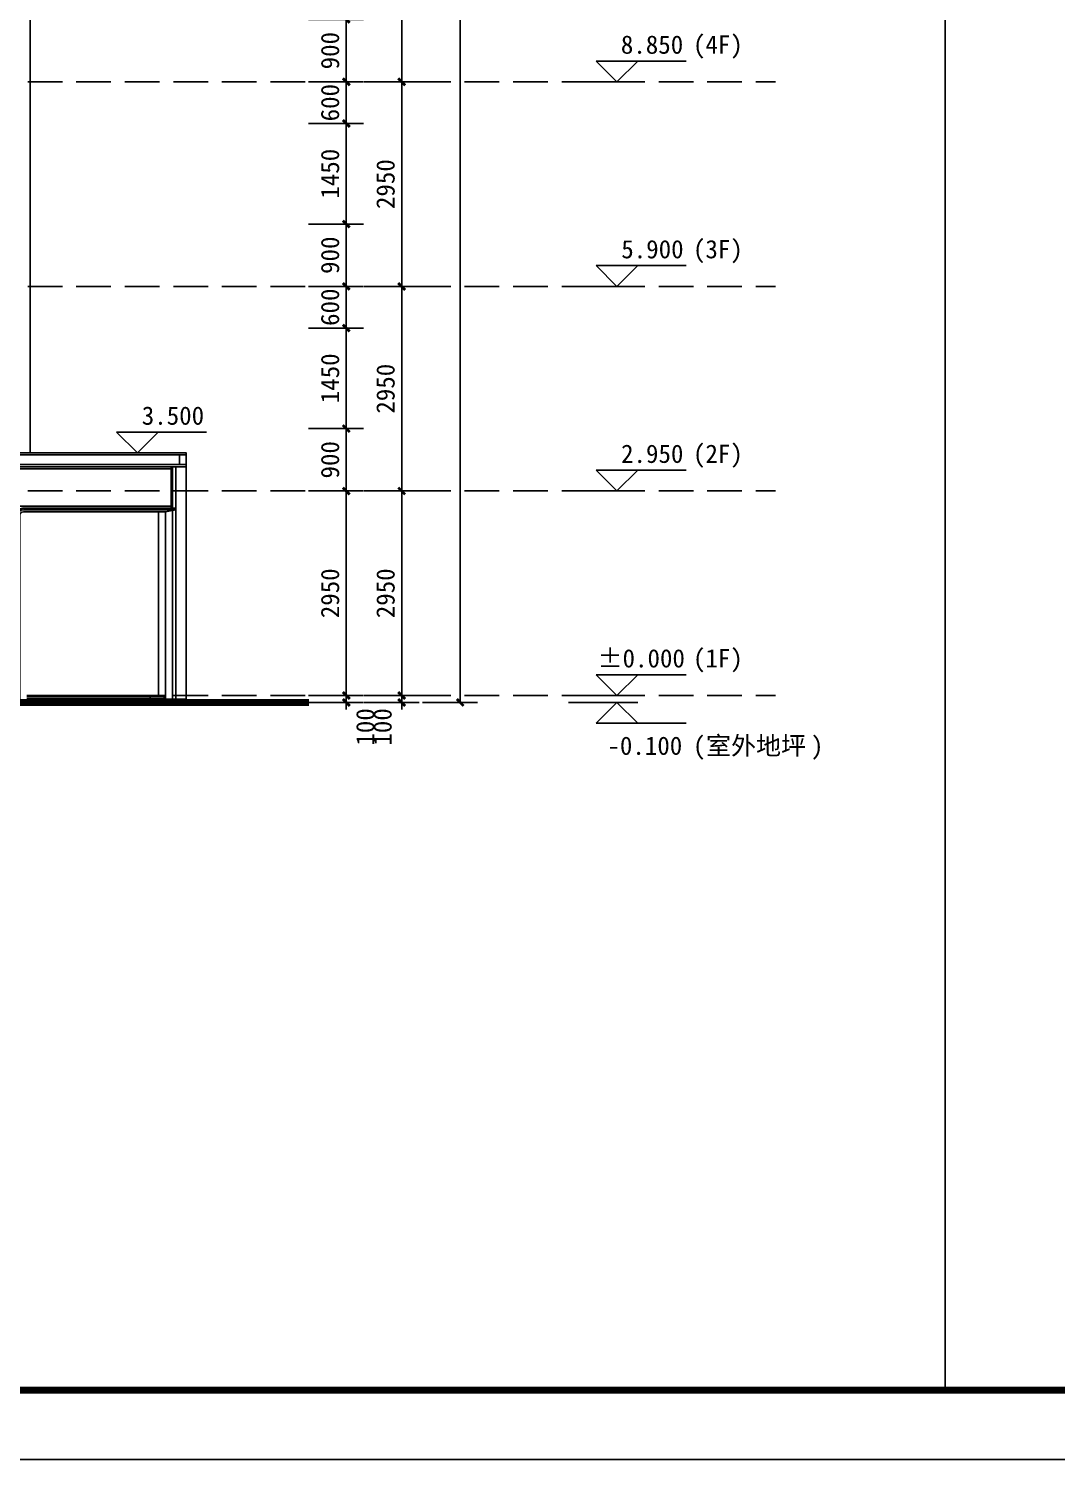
# Model space of a CAD drawing. Extents: x 646072 to 1012572, y -46617 to 16093.
# Drawn here: x 860642 to 875464, y -46567 to -25934 of the extents above; entities that cross this region are included whole.
import ezdxf

# ---------------------------------------------------------------- set-up
doc = ezdxf.new("R2010")
doc.units = 0
doc.header["$LTSCALE"] = 1000
doc.header["$MEASUREMENT"] = 0
for name, pattern in [('3#楼-HZS$0$3#楼-HZS$0$__DASH', [0.35, 0.25, -0.1]), ('3#楼-HZS$0$DOTE', [2.42, 2, -0.2, 0.02, -0.2]), ('DASH', [0.35, 0.25, -0.1])]:
    doc.linetypes.add(name, pattern=pattern)
doc.layers.get('Defpoints').update_dxf_attribs({"color": 4, "linetype": 'DASH'})
for name, color, linetype in [('3#楼-HZS$0$3#楼-HZS$0$DIM_ELEV', 3, 'Continuous'), ('3#楼-HZS$0$3#楼-HZS$0$DOTE', 1, '3#楼-HZS$0$DOTE'), ('3#楼-HZS$0$3#楼-HZS$0$PUB_DIM', 3, 'Continuous'), ('3#楼-HZS$0$3#楼-HZS$0$PUB_TEXT', 7, 'Continuous'), ('A1-无手签$0$A-ANNO-TTLB', 7, 'Continuous')]:
    doc.layers.add(name, color=color, linetype=linetype)
doc.styles.add('3#楼-HZS$0$3#楼-HZS$0$_TCH_DIM', font='')
doc.styles.add('3#楼-HZS$0$3#楼-HZS$0$_TCH_DIM_T3', font='')
doc.styles.get('3#楼-HZS$0$3#楼-HZS$0$_TCH_DIM').set_extended_font_data('SimSun')
doc.styles.get('3#楼-HZS$0$3#楼-HZS$0$_TCH_DIM_T3').set_extended_font_data('SimSun')
doc.dimstyles.new('3#楼-HZS$0$3#楼-HZS$0$_TCH_ARCH&&100', dxfattribs={"dimtxt": 264.345992, "dimasz": 100, "dimexe": 250, "dimexo": 300, "dimgap": 100, "dimtad": 1, "dimdec": 0, "dimzin": 0, "dimdsep": 46, "dimtxsty": '3#楼-HZS$0$3#楼-HZS$0$_TCH_DIM_T3', "dimblk": '3#楼-HZS$0$3#楼-HZS$0$_ArchTick', "dimcen": 0.09, "dimclrt": 7, "dimazin": 2, "dimtfac": 1, "dimtdec": 0, "dimtix": 1, "dimtmove": 2, "dimatfit": 3, "dimfxl": 100, "dimtolj": 1, "dimtzin": 0, "dimarcsym": 0})

# ---------------------------------------------------------------- blocks, each defined once
blk = doc.blocks.new('3#楼-HZS$0$3#楼-HZS$0$0f48g+kj9g7h+l40')
at = {"color": 250}
for p, q in [((859702, -34403, 0), (862302, -34403)), ((859702, -34433, 0), (862302, -34433)), ((862202, -34573), (862202, -34433)), ((862302, -34433), (862302, -34403)), ((859702, -34573, 0), (862302, -34573)), ((862302, -34603), (859702, -34603, 0)), ((862082, -34633), (859901, -34633, 0)), ((862082, -35203), (862082, -34603)), ((862102, -37953), (862102, -34603)), ((862152, -37953), (862152, -34603)), ((862302, -37953), (862302, -34573)), ((862082, -35173), (859801, -35173, 0)), ((859853, -35286, 0), (859855, -35277, 0)), ((859855, -35277, 0), (859858, -35269, 0)), ((859858, -35269, 0), (859861, -35261, 0)), ((859861, -35261, 0), (859865, -35253, 0)), ((859865, -35253, 0), (859870, -35246, 0)), ((859870, -35246, 0), (859875, -35239, 0)), ((859875, -35239, 0), (859881, -35232, 0)), ((859881, -35232, 0), (859888, -35226, 0)), ((859888, -35226, 0), (859895, -35221, 0)), ((859895, -35221, 0), (859902, -35216, 0)), ((859902, -35216, 0), (859910, -35212, 0)), ((859910, -35212, 0), (859918, -35209, 0)), ((859918, -35209, 0), (859926, -35206, 0)), ((859926, -35206, 0), (859934, -35205, 0)), ((859934, -35205, 0), (859943, -35203, 0)), ((859943, -35203, 0), (859952, -35203, 0)), ((862152, -35203), (859952, -35203, 0)), ((862152, -35223), (859952, -35223, 0)), ((859952, -35253, 0), (859953, -35253, 0)), ((862002, -35253), (859952, -35253, 0)), ((861902, -37903), (861902, -35253)), ((862002, -35253), (862001, -35253)), ((862002, -35253), (862152, -35223)), ((862002, -37953), (862002, -35253)), ((862002, -35253), (862002, -35253)), ((862152, -35203), (862152, -37953)), ((859802, -38001, 0), (859802, -35403, 0)), ((859812, -38001, 0), (859812, -35403, 0)), ((859842, -38001, 0), (859842, -35403, 0)), ((859852, -35294, 0), (859853, -35286, 0)), ((859852, -35303, 0), (859852, -35294, 0)), ((859852, -38001, 0), (859852, -35302, 0)), ((859872, -38001, 0), (859872, -35303, 0)), ((859902, -38001, 0), (859902, -35303, 0)), ((858702, -38001, 0), (858702, -35553, 0)), ((858712, -38001, 0), (858712, -35553, 0)), ((858742, -38001, 0), (858742, -35553, 0)), ((858752, -38001, 0), (858752, -35553, 0)), ((858802, -38001, 0), (858802, -35553, 0)), ((858812, -38001, 0), (858812, -35553, 0)), ((858842, -38001, 0), (858842, -35553, 0)), ((858852, -38001, 0), (858852, -35553, 0)), ((858902, -38001, 0), (858902, -35553, 0)), ((858912, -38001, 0), (858912, -35553, 0)), ((858942, -38001, 0), (858942, -35553, 0)), ((858952, -38001, 0), (858952, -35553, 0)), ((859002, -38001, 0), (859002, -35553, 0)), ((859012, -38001, 0), (859012, -35553, 0)), ((859042, -38001, 0), (859042, -35553, 0)), ((859052, -38001, 0), (859052, -35553, 0)), ((859102, -38001, 0), (859102, -35553, 0)), ((859112, -38001, 0), (859112, -35553, 0)), ((859142, -38001, 0), (859142, -35553, 0)), ((859152, -38001, 0), (859152, -35553, 0)), ((859202, -38001, 0), (859202, -35553, 0)), ((859212, -38001, 0), (859212, -35553, 0)), ((859242, -38001, 0), (859242, -35553, 0)), ((859252, -38001, 0), (859252, -35553, 0)), ((859302, -38001, 0), (859302, -35553, 0)), ((859312, -38001, 0), (859312, -35553, 0)), ((859342, -38001, 0), (859342, -35553, 0)), ((859352, -38001, 0), (859352, -35553, 0)), ((859402, -38001, 0), (859402, -35553, 0)), ((859412, -38001, 0), (859412, -35553, 0)), ((859442, -38001, 0), (859442, -35553, 0)), ((859452, -38001, 0), (859452, -35553, 0)), ((859502, -38001, 0), (859502, -35553, 0)), ((859512, -38001, 0), (859512, -35553, 0)), ((859542, -38001, 0), (859542, -35553, 0)), ((859552, -38001, 0), (859552, -35553, 0)), ((859602, -38001, 0), (859602, -35553, 0)), ((859612, -38001, 0), (859612, -35553, 0)), ((859642, -38001, 0), (859642, -35553, 0)), ((859652, -38001, 0), (859652, -35553, 0)), ((859702, -38001, 0), (859702, -35553, 0)), ((859712, -38001, 0), (859712, -35553, 0)), ((859742, -38001, 0), (859742, -35553, 0)), ((859752, -38001, 0), (859752, -35553, 0)), ((859852, -37953, 0), (859902, -37953, 0)), ((859902, -37953, 0), (859902, -37953, 0)), ((862002, -37903), (860002, -37903, 0)), ((862002, -37913), (860002, -37913, 0)), ((862002, -37943), (860002, -37943, 0)), ((862302, -37953), (860002, -37953, 0)), ((861782, -37913), (861782, -37943)), ((861982, -37943), (861982, -37913))]:
    blk.add_line(p, q, dxfattribs=at)
blk.add_lwpolyline([(859702, -34403), (862302, -34403), (862302, -37953)], dxfattribs=at)
for radius in [80, 50]:
    blk.add_arc((859952, -35303, 0), radius, 90, 180, dxfattribs=at)
blk = doc.blocks.new('3#楼-HZS$0$3#楼-HZS$0$_ArchTick')
at = {"color": 0, "linetype": 'ByBlock', "const_width": 0.4}
blk.add_lwpolyline([(-0.5, -0.5), (0.5, 0.5)], dxfattribs=at)
blk = doc.blocks.new('*D597')
at = {"layer": '3#楼-HZS$0$3#楼-HZS$0$PUB_DIM', "color": 0, "lineweight": -2, "transparency": 16777216}
for p, q in [((865479, -23752), (866272, -23752)), ((866022, -26702), (866022, -23752)), ((865479, -26702), (866272, -26702))]:
    blk.add_line(p, q, dxfattribs=at)
at = {"layer": 'Defpoints', "color": 0, "transparency": 16777216}
for p in [(865179, -23752), (866022, -23752), (865179, -26702)]:
    blk.add_point(p, dxfattribs=at)
at = {"layer": '3#楼-HZS$0$3#楼-HZS$0$PUB_DIM', "color": 0, "lineweight": -2, "transparency": 16777216, "xscale": 100, "yscale": 100, "zscale": 100}
for p, rotation in [((866022, -23752), 90), ((866022, -26702), 270)]:
    blk.add_blockref('3#楼-HZS$0$3#楼-HZS$0$_ArchTick', p, dxfattribs=dict(at, rotation=rotation))
at = {"layer": '3#楼-HZS$0$3#楼-HZS$0$PUB_DIM', "color": 7, "transparency": 16777216, "insert": (865790, -25227), "char_height": 264.3, "attachment_point": 5, "rotation": 90, "style": '3#楼-HZS$0$3#楼-HZS$0$_TCH_DIM_T3'}
blk.add_mtext('\\A1;2950', dxfattribs=at)
blk = doc.blocks.new('*D598')
at = {"layer": '3#楼-HZS$0$3#楼-HZS$0$PUB_DIM', "color": 0, "lineweight": -2, "transparency": 16777216}
for p, q in [((865479, -26702), (866272, -26702)), ((866022, -29652), (866022, -26702)), ((865479, -29652), (866272, -29652))]:
    blk.add_line(p, q, dxfattribs=at)
at = {"layer": 'Defpoints', "color": 0, "transparency": 16777216}
for p in [(865179, -26702), (866022, -26702), (865179, -29652)]:
    blk.add_point(p, dxfattribs=at)
at = {"layer": '3#楼-HZS$0$3#楼-HZS$0$PUB_DIM', "color": 0, "lineweight": -2, "transparency": 16777216, "xscale": 100, "yscale": 100, "zscale": 100}
for p, rotation in [((866022, -26702), 90), ((866022, -29652), 270)]:
    blk.add_blockref('3#楼-HZS$0$3#楼-HZS$0$_ArchTick', p, dxfattribs=dict(at, rotation=rotation))
at = {"layer": '3#楼-HZS$0$3#楼-HZS$0$PUB_DIM', "color": 7, "transparency": 16777216, "insert": (865790, -28177), "char_height": 264.3, "attachment_point": 5, "rotation": 90, "style": '3#楼-HZS$0$3#楼-HZS$0$_TCH_DIM_T3'}
blk.add_mtext('\\A1;2950', dxfattribs=at)
blk = doc.blocks.new('*D599')
at = {"layer": '3#楼-HZS$0$3#楼-HZS$0$PUB_DIM', "color": 0, "lineweight": -2, "transparency": 16777216}
for p, q in [((865479, -29652), (866272, -29652)), ((866022, -32602), (866022, -29652)), ((865479, -32602), (866272, -32602))]:
    blk.add_line(p, q, dxfattribs=at)
at = {"layer": 'Defpoints', "color": 0, "transparency": 16777216}
for p in [(865179, -29652), (866022, -29652), (865179, -32602)]:
    blk.add_point(p, dxfattribs=at)
at = {"layer": '3#楼-HZS$0$3#楼-HZS$0$PUB_DIM', "color": 0, "lineweight": -2, "transparency": 16777216, "xscale": 100, "yscale": 100, "zscale": 100}
for p, rotation in [((866022, -29652), 90), ((866022, -32602), 270)]:
    blk.add_blockref('3#楼-HZS$0$3#楼-HZS$0$_ArchTick', p, dxfattribs=dict(at, rotation=rotation))
at = {"layer": '3#楼-HZS$0$3#楼-HZS$0$PUB_DIM', "color": 7, "transparency": 16777216, "insert": (865790, -31127), "char_height": 264.3, "attachment_point": 5, "rotation": 90, "style": '3#楼-HZS$0$3#楼-HZS$0$_TCH_DIM_T3'}
blk.add_mtext('\\A1;2950', dxfattribs=at)
blk = doc.blocks.new('*D600')
at = {"layer": '3#楼-HZS$0$3#楼-HZS$0$PUB_DIM', "color": 0, "lineweight": -2, "transparency": 16777216}
for p, q in [((865479, -32602), (866272, -32602)), ((866022, -35552), (866022, -32602)), ((865479, -35552), (866272, -35552))]:
    blk.add_line(p, q, dxfattribs=at)
at = {"layer": 'Defpoints', "color": 0, "transparency": 16777216}
for p in [(865179, -32602), (866022, -32602), (865179, -35552)]:
    blk.add_point(p, dxfattribs=at)
at = {"layer": '3#楼-HZS$0$3#楼-HZS$0$PUB_DIM', "color": 0, "lineweight": -2, "transparency": 16777216, "xscale": 100, "yscale": 100, "zscale": 100}
for p, rotation in [((866022, -32602), 90), ((866022, -35552), 270)]:
    blk.add_blockref('3#楼-HZS$0$3#楼-HZS$0$_ArchTick', p, dxfattribs=dict(at, rotation=rotation))
at = {"layer": '3#楼-HZS$0$3#楼-HZS$0$PUB_DIM', "color": 7, "transparency": 16777216, "insert": (865790, -34077), "char_height": 264.3, "attachment_point": 5, "rotation": 90, "style": '3#楼-HZS$0$3#楼-HZS$0$_TCH_DIM_T3'}
blk.add_mtext('\\A1;2950', dxfattribs=at)
blk = doc.blocks.new('*D601')
at = {"layer": '3#楼-HZS$0$3#楼-HZS$0$PUB_DIM', "color": 0, "lineweight": -2, "transparency": 16777216}
for p, q in [((866022, -35552), (866022, -35452)), ((865479, -35552), (866272, -35552)), ((865479, -35652), (866272, -35652)), ((866022, -35652), (866022, -35552)), ((866022, -35652), (866022, -35752))]:
    blk.add_line(p, q, dxfattribs=at)
at = {"layer": 'Defpoints', "color": 0, "transparency": 16777216}
for p in [(865179, -35552), (865179, -35652), (866022, -35552)]:
    blk.add_point(p, dxfattribs=at)
at = {"layer": '3#楼-HZS$0$3#楼-HZS$0$PUB_DIM', "color": 0, "lineweight": -2, "transparency": 16777216, "xscale": 100, "yscale": 100, "zscale": 100}
for p, rotation in [((866022, -35552), 270), ((866022, -35652), 90)]:
    blk.add_blockref('3#楼-HZS$0$3#楼-HZS$0$_ArchTick', p, dxfattribs=dict(at, rotation=rotation))
at = {"layer": '3#楼-HZS$0$3#楼-HZS$0$PUB_DIM', "color": 7, "transparency": 16777216, "insert": (865747, -36004), "char_height": 264.3, "attachment_point": 5, "rotation": 90, "style": '3#楼-HZS$0$3#楼-HZS$0$_TCH_DIM_T3'}
blk.add_mtext('\\A1;100', dxfattribs=at)
blk = doc.blocks.new('*D603')
at = {"layer": '3#楼-HZS$0$3#楼-HZS$0$PUB_DIM', "color": 0, "lineweight": -2, "transparency": 16777216}
for p, q in [((866322, -6052), (867116, -6052)), ((866866, -35652), (866866, -6052)), ((866322, -35652), (867116, -35652))]:
    blk.add_line(p, q, dxfattribs=at)
at = {"layer": 'Defpoints', "color": 0, "transparency": 16777216}
for p in [(866022, -6052), (866866, -6052), (866022, -35652)]:
    blk.add_point(p, dxfattribs=at)
at = {"layer": '3#楼-HZS$0$3#楼-HZS$0$PUB_DIM', "color": 0, "lineweight": -2, "transparency": 16777216, "xscale": 100, "yscale": 100, "zscale": 100}
for p, rotation in [((866866, -6052), 90), ((866866, -35652), 270)]:
    blk.add_blockref('3#楼-HZS$0$3#楼-HZS$0$_ArchTick', p, dxfattribs=dict(at, rotation=rotation))
at = {"layer": '3#楼-HZS$0$3#楼-HZS$0$PUB_DIM', "color": 7, "transparency": 16777216, "insert": (866634, -20852), "char_height": 264.3, "attachment_point": 5, "rotation": 90, "style": '3#楼-HZS$0$3#楼-HZS$0$_TCH_DIM_T3'}
blk.add_mtext('\\A1;29600', dxfattribs=at)
blk = doc.blocks.new('*D752')
at = {"layer": '3#楼-HZS$0$3#楼-HZS$0$PUB_DIM', "color": 0, "lineweight": -2, "transparency": 16777216}
for p, q in [((864679, -25802), (865473, -25802)), ((865223, -26702), (865223, -25802)), ((864679, -26702), (865473, -26702))]:
    blk.add_line(p, q, dxfattribs=at)
at = {"layer": 'Defpoints', "color": 0, "transparency": 16777216}
for p in [(864379, -25802), (865223, -25802), (864379, -26702)]:
    blk.add_point(p, dxfattribs=at)
at = {"layer": '3#楼-HZS$0$3#楼-HZS$0$PUB_DIM', "color": 0, "lineweight": -2, "transparency": 16777216, "xscale": 100, "yscale": 100, "zscale": 100}
for p, rotation in [((865223, -25802), 90), ((865223, -26702), 270)]:
    blk.add_blockref('3#楼-HZS$0$3#楼-HZS$0$_ArchTick', p, dxfattribs=dict(at, rotation=rotation))
at = {"layer": '3#楼-HZS$0$3#楼-HZS$0$PUB_DIM', "color": 7, "transparency": 16777216, "insert": (864990, -26252), "char_height": 264.3, "attachment_point": 5, "rotation": 90, "style": '3#楼-HZS$0$3#楼-HZS$0$_TCH_DIM_T3'}
blk.add_mtext('\\A1;900', dxfattribs=at)
blk = doc.blocks.new('*D753')
at = {"layer": '3#楼-HZS$0$3#楼-HZS$0$PUB_DIM', "color": 0, "lineweight": -2, "transparency": 16777216}
for p, q in [((865223, -26702), (865223, -26602)), ((864679, -26702), (865473, -26702)), ((865223, -27302), (865223, -26702)), ((864679, -27302), (865473, -27302)), ((865223, -27302), (865223, -27402))]:
    blk.add_line(p, q, dxfattribs=at)
at = {"layer": 'Defpoints', "color": 0, "transparency": 16777216}
for p in [(864379, -26702), (865223, -26702), (864379, -27302)]:
    blk.add_point(p, dxfattribs=at)
at = {"layer": '3#楼-HZS$0$3#楼-HZS$0$PUB_DIM', "color": 0, "lineweight": -2, "transparency": 16777216, "xscale": 100, "yscale": 100, "zscale": 100}
for p, rotation in [((865223, -26702), 270), ((865223, -27302), 90)]:
    blk.add_blockref('3#楼-HZS$0$3#楼-HZS$0$_ArchTick', p, dxfattribs=dict(at, rotation=rotation))
at = {"layer": '3#楼-HZS$0$3#楼-HZS$0$PUB_DIM', "color": 7, "transparency": 16777216, "insert": (864990, -27002), "char_height": 264.3, "attachment_point": 5, "rotation": 90, "style": '3#楼-HZS$0$3#楼-HZS$0$_TCH_DIM_T3'}
blk.add_mtext('\\A1;600', dxfattribs=at)
blk = doc.blocks.new('*D754')
at = {"layer": '3#楼-HZS$0$3#楼-HZS$0$PUB_DIM', "color": 0, "lineweight": -2, "transparency": 16777216}
for p, q in [((864679, -27302), (865473, -27302)), ((865223, -28752), (865223, -27302)), ((864679, -28752), (865473, -28752))]:
    blk.add_line(p, q, dxfattribs=at)
at = {"layer": 'Defpoints', "color": 0, "transparency": 16777216}
for p in [(864379, -27302), (865223, -27302), (864379, -28752)]:
    blk.add_point(p, dxfattribs=at)
at = {"layer": '3#楼-HZS$0$3#楼-HZS$0$PUB_DIM', "color": 0, "lineweight": -2, "transparency": 16777216, "xscale": 100, "yscale": 100, "zscale": 100}
for p, rotation in [((865223, -27302), 90), ((865223, -28752), 270)]:
    blk.add_blockref('3#楼-HZS$0$3#楼-HZS$0$_ArchTick', p, dxfattribs=dict(at, rotation=rotation))
at = {"layer": '3#楼-HZS$0$3#楼-HZS$0$PUB_DIM', "color": 7, "transparency": 16777216, "insert": (864990, -28027), "char_height": 264.3, "attachment_point": 5, "rotation": 90, "style": '3#楼-HZS$0$3#楼-HZS$0$_TCH_DIM_T3'}
blk.add_mtext('\\A1;1450', dxfattribs=at)
blk = doc.blocks.new('*D755')
at = {"layer": '3#楼-HZS$0$3#楼-HZS$0$PUB_DIM', "color": 0, "lineweight": -2, "transparency": 16777216}
for p, q in [((864679, -28752), (865473, -28752)), ((865223, -29652), (865223, -28752)), ((864679, -29652), (865473, -29652))]:
    blk.add_line(p, q, dxfattribs=at)
at = {"layer": 'Defpoints', "color": 0, "transparency": 16777216}
for p in [(864379, -28752), (865223, -28752), (864379, -29652)]:
    blk.add_point(p, dxfattribs=at)
at = {"layer": '3#楼-HZS$0$3#楼-HZS$0$PUB_DIM', "color": 0, "lineweight": -2, "transparency": 16777216, "xscale": 100, "yscale": 100, "zscale": 100}
for p, rotation in [((865223, -28752), 90), ((865223, -29652), 270)]:
    blk.add_blockref('3#楼-HZS$0$3#楼-HZS$0$_ArchTick', p, dxfattribs=dict(at, rotation=rotation))
at = {"layer": '3#楼-HZS$0$3#楼-HZS$0$PUB_DIM', "color": 7, "transparency": 16777216, "insert": (864990, -29202), "char_height": 264.3, "attachment_point": 5, "rotation": 90, "style": '3#楼-HZS$0$3#楼-HZS$0$_TCH_DIM_T3'}
blk.add_mtext('\\A1;900', dxfattribs=at)
blk = doc.blocks.new('*D756')
at = {"layer": '3#楼-HZS$0$3#楼-HZS$0$PUB_DIM', "color": 0, "lineweight": -2, "transparency": 16777216}
for p, q in [((864679, -29652), (865473, -29652)), ((865223, -29652), (865223, -29552)), ((865223, -30252), (865223, -29652)), ((864679, -30252), (865473, -30252)), ((865223, -30252), (865223, -30352))]:
    blk.add_line(p, q, dxfattribs=at)
at = {"layer": 'Defpoints', "color": 0, "transparency": 16777216}
for p in [(864379, -29652), (865223, -29652), (864379, -30252)]:
    blk.add_point(p, dxfattribs=at)
at = {"layer": '3#楼-HZS$0$3#楼-HZS$0$PUB_DIM', "color": 0, "lineweight": -2, "transparency": 16777216, "xscale": 100, "yscale": 100, "zscale": 100}
for p, rotation in [((865223, -29652), 270), ((865223, -30252), 90)]:
    blk.add_blockref('3#楼-HZS$0$3#楼-HZS$0$_ArchTick', p, dxfattribs=dict(at, rotation=rotation))
at = {"layer": '3#楼-HZS$0$3#楼-HZS$0$PUB_DIM', "color": 7, "transparency": 16777216, "insert": (864990, -29952), "char_height": 264.3, "attachment_point": 5, "rotation": 90, "style": '3#楼-HZS$0$3#楼-HZS$0$_TCH_DIM_T3'}
blk.add_mtext('\\A1;600', dxfattribs=at)
blk = doc.blocks.new('*D757')
at = {"layer": '3#楼-HZS$0$3#楼-HZS$0$PUB_DIM', "color": 0, "lineweight": -2, "transparency": 16777216}
for p, q in [((864679, -30252), (865473, -30252)), ((865223, -31702), (865223, -30252)), ((864679, -31702), (865473, -31702))]:
    blk.add_line(p, q, dxfattribs=at)
at = {"layer": 'Defpoints', "color": 0, "transparency": 16777216}
for p in [(864379, -30252), (865223, -30252), (864379, -31702)]:
    blk.add_point(p, dxfattribs=at)
at = {"layer": '3#楼-HZS$0$3#楼-HZS$0$PUB_DIM', "color": 0, "lineweight": -2, "transparency": 16777216, "xscale": 100, "yscale": 100, "zscale": 100}
for p, rotation in [((865223, -30252), 90), ((865223, -31702), 270)]:
    blk.add_blockref('3#楼-HZS$0$3#楼-HZS$0$_ArchTick', p, dxfattribs=dict(at, rotation=rotation))
at = {"layer": '3#楼-HZS$0$3#楼-HZS$0$PUB_DIM', "color": 7, "transparency": 16777216, "insert": (864990, -30977), "char_height": 264.3, "attachment_point": 5, "rotation": 90, "style": '3#楼-HZS$0$3#楼-HZS$0$_TCH_DIM_T3'}
blk.add_mtext('\\A1;1450', dxfattribs=at)
blk = doc.blocks.new('*D759')
at = {"layer": '3#楼-HZS$0$3#楼-HZS$0$PUB_DIM', "color": 0, "lineweight": -2, "transparency": 16777216}
for p, q in [((864679, -31702), (865473, -31702)), ((865223, -32602), (865223, -31702)), ((864679, -32602), (865473, -32602))]:
    blk.add_line(p, q, dxfattribs=at)
at = {"layer": 'Defpoints', "color": 0, "transparency": 16777216}
for p in [(864379, -31702), (865223, -31702), (864379, -32602)]:
    blk.add_point(p, dxfattribs=at)
at = {"layer": '3#楼-HZS$0$3#楼-HZS$0$PUB_DIM', "color": 0, "lineweight": -2, "transparency": 16777216, "xscale": 100, "yscale": 100, "zscale": 100}
for p, rotation in [((865223, -31702), 90), ((865223, -32602), 270)]:
    blk.add_blockref('3#楼-HZS$0$3#楼-HZS$0$_ArchTick', p, dxfattribs=dict(at, rotation=rotation))
at = {"layer": '3#楼-HZS$0$3#楼-HZS$0$PUB_DIM', "color": 7, "transparency": 16777216, "insert": (864990, -32152), "char_height": 264.3, "attachment_point": 5, "rotation": 90, "style": '3#楼-HZS$0$3#楼-HZS$0$_TCH_DIM_T3'}
blk.add_mtext('\\A1;900', dxfattribs=at)
blk = doc.blocks.new('*D760')
at = {"layer": '3#楼-HZS$0$3#楼-HZS$0$PUB_DIM', "color": 0, "lineweight": -2, "transparency": 16777216}
for p, q in [((864679, -32602), (865473, -32602)), ((865223, -35552), (865223, -32602)), ((864679, -35552), (865473, -35552))]:
    blk.add_line(p, q, dxfattribs=at)
at = {"layer": 'Defpoints', "color": 0, "transparency": 16777216}
for p in [(864379, -32602), (865223, -32602), (864379, -35552)]:
    blk.add_point(p, dxfattribs=at)
at = {"layer": '3#楼-HZS$0$3#楼-HZS$0$PUB_DIM', "color": 0, "lineweight": -2, "transparency": 16777216, "xscale": 100, "yscale": 100, "zscale": 100}
for p, rotation in [((865223, -32602), 90), ((865223, -35552), 270)]:
    blk.add_blockref('3#楼-HZS$0$3#楼-HZS$0$_ArchTick', p, dxfattribs=dict(at, rotation=rotation))
at = {"layer": '3#楼-HZS$0$3#楼-HZS$0$PUB_DIM', "color": 7, "transparency": 16777216, "insert": (864990, -34077), "char_height": 264.3, "attachment_point": 5, "rotation": 90, "style": '3#楼-HZS$0$3#楼-HZS$0$_TCH_DIM_T3'}
blk.add_mtext('\\A1;2950', dxfattribs=at)
blk = doc.blocks.new('*D761')
at = {"layer": '3#楼-HZS$0$3#楼-HZS$0$PUB_DIM', "color": 0, "lineweight": -2, "transparency": 16777216}
for p, q in [((865223, -35552), (865223, -35452)), ((864679, -35552), (865473, -35552)), ((864679, -35652), (865473, -35652)), ((865223, -35652), (865223, -35552)), ((865223, -35652), (865223, -35752))]:
    blk.add_line(p, q, dxfattribs=at)
at = {"layer": 'Defpoints', "color": 0, "transparency": 16777216}
for p in [(864379, -35552), (864379, -35652), (865223, -35552)]:
    blk.add_point(p, dxfattribs=at)
at = {"layer": '3#楼-HZS$0$3#楼-HZS$0$PUB_DIM', "color": 0, "lineweight": -2, "transparency": 16777216, "xscale": 100, "yscale": 100, "zscale": 100}
for p, rotation in [((865223, -35552), 270), ((865223, -35652), 90)]:
    blk.add_blockref('3#楼-HZS$0$3#楼-HZS$0$_ArchTick', p, dxfattribs=dict(at, rotation=rotation))
at = {"layer": '3#楼-HZS$0$3#楼-HZS$0$PUB_DIM', "color": 7, "transparency": 16777216, "insert": (865498, -36004), "char_height": 264.3, "attachment_point": 5, "rotation": 90, "style": '3#楼-HZS$0$3#楼-HZS$0$_TCH_DIM_T3'}
blk.add_mtext('\\A1;100', dxfattribs=at)

msp = doc.modelspace()

# ---------------------------------------------------------------- linework, layer by layer
at = {"color": 250}
msp.add_lwpolyline([(860665.6, -2501.8), (860665.6, -32051.8)], dxfattribs=at)
at = {"const_width": 100}
msp.add_lwpolyline([(844783, -35651.8), (864684, -35651.8)], dxfattribs=at)
at = {"layer": '3#楼-HZS$0$3#楼-HZS$0$DIM_ELEV'}
for p, q in [((869126.5, -26701.8), (868826.5, -26401.8)), ((868826.5, -26401.8), (870122.5, -26401.8)), ((869126.5, -26701.8), (869426.5, -26401.8)), ((868426.5, -26701.8), (869426.5, -26701.8)), ((869126.5, -29651.8), (868826.5, -29351.8)), ((868826.5, -29351.8), (870122.5, -29351.8)), ((869126.5, -29651.8), (869426.5, -29351.8)), ((868426.5, -29651.8), (869426.5, -29651.8)), ((862211.4, -32051.8), (861911.4, -31751.8)), ((861911.4, -31751.8), (863207.4, -31751.8)), ((862211.4, -32051.8), (862511.4, -31751.8)), ((861511.4, -32051.8), (862511.4, -32051.8)), ((869126.5, -32601.8), (868826.5, -32301.8)), ((868826.5, -32301.8), (870122.5, -32301.8)), ((869126.5, -32601.8), (869426.5, -32301.8)), ((868426.5, -32601.8), (869426.5, -32601.8)), ((869126.5, -35551.8), (868826.5, -35251.8)), ((868826.5, -35251.8), (870122.5, -35251.8)), ((869126.5, -35551.8), (869426.5, -35251.8)), ((868426.5, -35551.8), (869426.5, -35551.8)), ((868426.5, -35651.8), (869426.5, -35651.8)), ((869126.5, -35651.8), (868826.5, -35951.8)), ((869126.5, -35651.8), (869426.5, -35951.8)), ((868826.5, -35951.8), (870122.5, -35951.8))]:
    msp.add_line(p, q, dxfattribs=at)
at = {"layer": '3#楼-HZS$0$3#楼-HZS$0$DOTE', "linetype": '3#楼-HZS$0$3#楼-HZS$0$__DASH', "ltscale": 2}
for p, q in [((838929.5, -26701.8), (871415.1, -26701.8)), ((838929.5, -29651.8), (871415.1, -29651.8)), ((838929.5, -32601.8), (871415.1, -32601.8)), ((838929.5, -35551.8), (871415.1, -35551.8))]:
    msp.add_line(p, q, dxfattribs=at)
at = {"layer": 'A1-无手签$0$A-ANNO-TTLB'}
msp.add_lwpolyline([(834322, -46566.5), (834322, 12833.5), (918422, 12833.5), (918422, -46566.5)], close=True, dxfattribs=at)
at = {"layer": 'A1-无手签$0$A-ANNO-TTLB', "const_width": 100}
msp.add_lwpolyline([(836822, -45566.5), (917422, -45566.5), (917422, 11833.5), (836822, 11833.5)], close=True, dxfattribs=at)
at = {"layer": 'Defpoints'}
for points in [[(873860.2, 11833.5), (836798.5, 11833.5), (836798.5, -45566.5), (873860.2, -45566.5)], [(910922, 11833.5), (873860.2, 11833.5), (873860.2, -45566.5), (910922, -45566.5)]]:
    msp.add_lwpolyline(points, close=True, dxfattribs=at)

# ---------------------------------------------------------------- block references
msp.add_blockref('3#楼-HZS$0$3#楼-HZS$0$0f48g+kj9g7h+l40', (613.7, 2351.2, 0))

# ---------------------------------------------------------------- texts
at = {"layer": '3#楼-HZS$0$3#楼-HZS$0$PUB_TEXT', "color": 7, "style": '3#楼-HZS$0$3#楼-HZS$0$_TCH_DIM'}
for s, height, p in [('8.850', 264.35, (869182.8, -26296.8)), ('(4F)', 264.35, (870222.5, -26296.8)), ('5.900', 264.35, (869188.7, -29246.8)), ('(3F)', 264.35, (870222.5, -29246.8)), ('3.500', 264.35, (862273.6, -31646.8)), ('2.950', 264.35, (869185.7, -32196.8)), ('(2F)', 264.35, (870222.5, -32196.8)), ('%%P0.000', 264.35, (868847.6, -35146.8)), ('(1F)', 264.35, (870222.5, -35146.8)), ('室外地坪', 264.35, (870411.5, -36406.8)), ('-0.100', 264.35, (868989.3, -36406.8)), ('(', 264.3, (870222.5, -36406.8)), (')', 264.3, (871923.8, -36406.8))]:
    msp.add_text(s, height=height, dxfattribs=at).set_placement(p)

# ---------------------------------------------------------------- dimensions: what is measured, and where the dimension line sits
at = {"layer": '3#楼-HZS$0$3#楼-HZS$0$PUB_DIM'}
for p1, p2, picture, middle in [((866022.5, -35651.8), (866022.5, -6051.8), '*D603', (866634, -20851.8)), ((865178.8, -26701.8), (865178.8, -23751.8), '*D597', (865790.3, -25226.8)), ((864378.9, -26701.8), (864378.9, -25801.8), '*D752', (864990.5, -26251.8)), ((864378.9, -27301.8), (864378.9, -26701.8), '*D753', (864990.5, -27001.8)), ((865178.8, -29651.8), (865178.8, -26701.8), '*D598', (865790.3, -28176.8)), ((864378.9, -28751.8), (864378.9, -27301.8), '*D754', (864990.5, -28026.8)), ((864378.9, -29651.8), (864378.9, -28751.8), '*D755', (864990.5, -29201.8)), ((864378.9, -30251.8), (864378.9, -29651.8), '*D756', (864990.5, -29951.8)), ((865178.8, -32601.8), (865178.8, -29651.8), '*D599', (865790.3, -31126.8)), ((864378.9, -31701.8), (864378.9, -30251.8), '*D757', (864990.5, -30976.8)), ((864378.9, -32601.8), (864378.9, -31701.8), '*D759', (864990.5, -32151.8)), ((864378.9, -35551.8), (864378.9, -32601.8), '*D760', (864990.5, -34076.8)), ((865178.8, -35551.8), (865178.8, -32601.8), '*D600', (865790.3, -34076.8))]:
    dim = msp.add_aligned_dim(p1=p1, p2=p2, distance=-843.7, dimstyle='3#楼-HZS$0$3#楼-HZS$0$_TCH_ARCH&&100', dxfattribs=at)
    dim.commit()
    dim.dimension.update_dxf_attribs({"geometry": picture, "text_midpoint": middle})
for base, p1, p2, picture, middle in [((865222.6, -35551.8), (864378.9, -35651.8), (864378.9, -35551.8), '*D761', (865497.6, -36004.3)), ((866022.5, -35551.8), (865178.8, -35651.8), (865178.8, -35551.8), '*D601', (865747.5, -36004.3))]:
    dim = msp.add_linear_dim(base=base, p1=p1, p2=p2, angle=90, dimstyle='3#楼-HZS$0$3#楼-HZS$0$_TCH_ARCH&&100', dxfattribs=at)
    dim.commit()
    dim.dimension.update_dxf_attribs({"geometry": picture, "text_midpoint": middle, "dimtype": 161})

doc.saveas('drawing.dxf')
